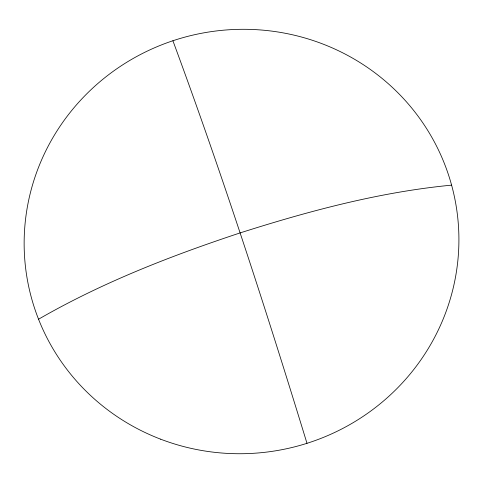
<?xml version="1.0" encoding="UTF-8"?>
<svg xmlns="http://www.w3.org/2000/svg" width="483" height="483" viewBox="0 0 483 483"><rect width="100%" height="100%" fill="white"/><g stroke="black" fill="none" stroke-linecap="round" stroke-linejoin="round"><path stroke-width="0.72" d="M38.549 319.221C101.991 282.609 170.638 255.936 240.015 232.945C308.933 210.999 379.403 192.083 451.593 185.14M172.902 40.753C221.945 173.433 265.578 308.076 306.989 443.316M160.676 439.192A217.543 212.043 -10 0 0 456.707 209.537A217.543 212.043 -10 0 0 107.196 75.825A217.543 212.043 -10 0 0 160.676 439.192"/></g></svg>
